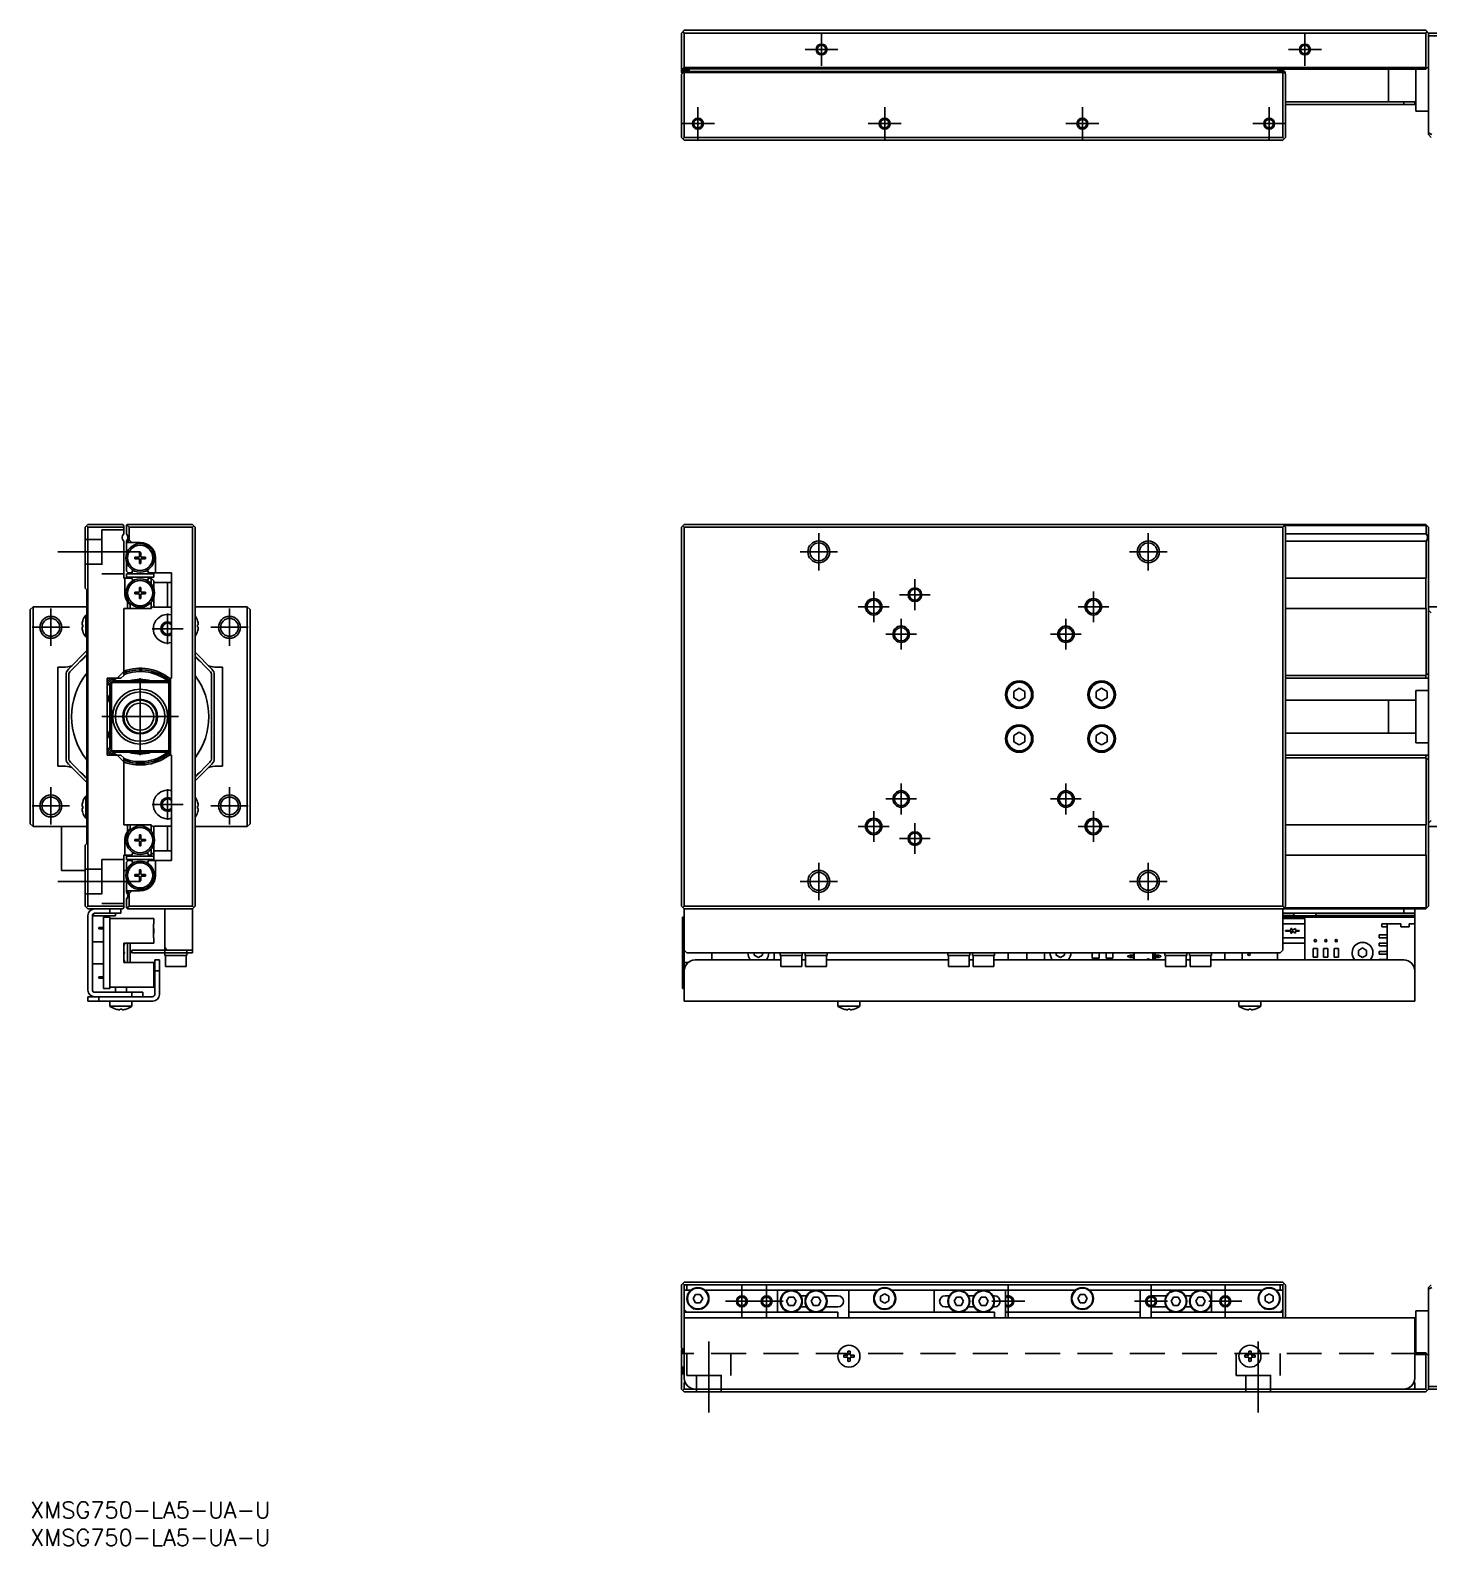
# Model space of a CAD drawing. Extents: x 0 to 794, y -8 to 278.
# Drawn here: x 0 to 254.6, y -8 to 267.9 of the extents above; entities that cross this region are included whole.
import ezdxf

# ---------------------------------------------------------------- set-up
doc = ezdxf.new("R2010")
doc.units = 0
doc.header["$LTSCALE"] = 0.5
doc.linetypes.add('CENTER', pattern=[50.8, 31.75, -6.35, 6.35, -6.35])
doc.linetypes.add('DASHED', pattern=[19.05, 12.7, -6.35])
for name, color, linetype in [('MSM_CENTER', 1, 'CENTER'), ('MSM_CONTINUOUS', 7, 'CONTINUOUS'), ('MSM_DASHED', 4, 'DASHED'), ('MSM_NARROW', 5, 'CONTINUOUS'), ('MSM_PART_NUMBER', 7, 'CONTINUOUS')]:
    doc.layers.add(name, color=color, linetype=linetype)
doc.styles.get("Standard").update_dxf_attribs({"font": 'txt.shx', "height": 1, "bigfont": 'bigfont.shx'})

# ---------------------------------------------------------------- blocks, each defined once
blk = doc.blocks.new('*U2')
at = {"layer": 'MSM_PART_NUMBER'}
blk.add_text('XMSG750-LA5-UA-U', height=3, dxfattribs=at).set_placement((0, -3))
blk = doc.blocks.new('*U3')
at = {"layer": 'MSM_PART_NUMBER'}
blk.add_text('XMSG750-LA5-UA-U', height=3, dxfattribs=at).set_placement((0, -8))

msp = doc.modelspace()

# ---------------------------------------------------------------- linework, layer by layer
at = {"layer": 'MSM_CENTER'}
for p, q in [((144.05, 261.43), (144.05, 267.43)), ((232.05, 261.43), (232.05, 267.43)), ((141.05, 264.43), (147.05, 264.43)), ((229.05, 264.43), (235.05, 264.43)), ((121.55, 247.93), (121.55, 253.93)), ((155.55, 247.93), (155.55, 253.93)), ((191.55, 247.93), (191.55, 253.93)), ((225.55, 247.93), (225.55, 253.93)), ((118.55, 250.93), (124.55, 250.93)), ((152.55, 250.93), (158.55, 250.93)), ((188.55, 250.93), (194.55, 250.93)), ((222.55, 250.93), (228.55, 250.93)), ((143.55, 169.56), (143.55, 176.36)), ((203.55, 169.56), (203.55, 176.36)), ((5, 172.96), (20, 172.96)), ((140.15, 172.96), (146.95, 172.96)), ((200.15, 172.96), (206.95, 172.96)), ((153.55, 160.16), (153.55, 165.76)), ((161.05, 162.36), (161.05, 167.96)), ((193.55, 160.16), (193.55, 165.76)), ((150.75, 162.96), (156.35, 162.96)), ((158.25, 165.16), (163.85, 165.16)), ((190.75, 162.96), (196.35, 162.96)), ((3.74, 155.82), (3.74, 162.62)), ((25, 156.16), (25, 161.76)), ((36.26, 155.82), (36.26, 162.62)), ((158.55, 155.16), (158.55, 160.76)), ((188.55, 155.16), (188.55, 160.76)), ((0.34, 159.22), (7.14, 159.22)), ((22.2, 158.96), (27.8, 158.96)), ((32.86, 159.22), (39.66, 159.22)), ((155.75, 157.96), (161.35, 157.96)), ((185.75, 157.96), (191.35, 157.96)), ((20, 135.96), (20, 149.96)), ((13, 142.96), (27, 142.96)), ((3.74, 123.3), (3.74, 130.1)), ((25, 124.16), (25, 129.76)), ((36.26, 123.3), (36.26, 130.1)), ((158.55, 125.16), (158.55, 130.76)), ((188.55, 125.16), (188.55, 130.76)), ((22.2, 126.96), (27.8, 126.96)), ((155.75, 127.96), (161.35, 127.96)), ((185.75, 127.96), (191.35, 127.96)), ((0.34, 126.7), (7.14, 126.7)), ((32.86, 126.7), (39.66, 126.7)), ((153.55, 120.16), (153.55, 125.76)), ((193.55, 120.16), (193.55, 125.76)), ((150.75, 122.96), (156.35, 122.96)), ((161.05, 117.96), (161.05, 123.56)), ((190.75, 122.96), (196.35, 122.96)), ((158.25, 120.76), (163.85, 120.76)), ((143.55, 109.56), (143.55, 116.36)), ((203.55, 109.56), (203.55, 116.36)), ((5, 112.96), (20, 112.96)), ((140.15, 112.96), (146.95, 112.96)), ((200.15, 112.96), (206.95, 112.96)), ((129.55, 33.5), (129.55, 39.5)), ((134.05, 33.5), (134.05, 39.5)), ((178.05, 33.5), (178.05, 39.5)), ((204.05, 33.5), (204.05, 39.5)), ((217.55, 33.5), (217.55, 39.5)), ((126.55, 36.5), (137.05, 36.5)), ((175.05, 36.5), (181.05, 36.5)), ((201.05, 36.5), (207.05, 36.5)), ((214.55, 36.5), (220.55, 36.5)), ((123.55, 29.19), (123.55, 16.23)), ((223.55, 29.19), (223.55, 16.23))]:
    msp.add_line(p, q, dxfattribs=at)
at = {"layer": 'MSM_CONTINUOUS'}
for p, q in [((118.55, 267.43), (119.05, 267.93)), ((118.8, 267.68), (119.05, 267.43)), ((119.05, 267.93), (254.05, 267.93)), ((254.55, 267.43), (254.05, 267.93)), ((254.05, 267.43), (254.3, 267.68)), ((118.55, 267.43), (118.55, 260.23)), ((254.05, 267.43), (119.05, 267.43)), ((119.05, 267.43), (119.05, 261.13)), ((254.05, 261.13), (254.05, 267.43)), ((254.55, 267.43), (268.05, 267.43)), ((254.55, 248.93), (254.55, 267.43)), ((268.05, 266.93), (254.55, 266.93)), ((254.15, 260.93), (118.55, 260.93)), ((119.95, 260.73), (118.55, 260.73)), ((118.95, 260.33), (118.55, 259.93)), ((118.65, 260.13), (118.55, 260.23)), ((118.55, 248.43), (118.55, 259.93)), ((118.65, 260.03), (118.65, 260.23)), ((119.05, 261.13), (118.85, 260.93)), ((119.65, 260.53), (118.95, 260.53)), ((118.95, 260.53), (118.95, 260.33)), ((119.05, 260.43), (118.95, 260.33)), ((119.05, 260.23), (118.95, 260.33)), ((119.05, 261.13), (254.05, 261.13)), ((119.05, 260.43), (228.05, 260.43)), ((119.05, 260.23), (119.05, 248.43)), ((228.05, 260.23), (119.05, 260.23)), ((119.65, 260.43), (119.65, 260.53)), ((119.95, 260.43), (119.95, 260.73)), ((254.05, 260.83), (227.15, 260.83)), ((227.15, 260.43), (227.15, 260.83)), ((228.15, 260.53), (227.45, 260.53)), ((227.45, 260.53), (227.45, 260.43)), ((228.15, 260.33), (228.05, 260.43)), ((228.15, 260.33), (228.05, 260.23)), ((228.05, 248.43), (228.05, 260.23)), ((228.15, 260.33), (228.15, 260.53)), ((228.55, 259.93), (228.15, 260.33)), ((228.45, 260.23), (228.45, 260.03)), ((228.55, 259.93), (228.55, 248.43)), ((247.25, 254.93), (247.25, 260.83)), ((252.25, 253.18), (252.25, 260.83)), ((254.2, 260.98), (254.05, 261.13)), ((254.05, 260.83), (254.2, 260.98)), ((254.2, 260.98), (254.55, 261.33)), ((228.55, 254.93), (252.25, 254.93)), ((252.05, 254.43), (228.55, 254.43)), ((250.05, 254.43), (250.05, 254.93)), ((252.05, 254.93), (252.05, 254.43)), ((252.25, 253.18), (254.55, 253.18)), ((118.55, 248.43), (119.05, 247.93)), ((118.8, 248.18), (119.05, 248.43)), ((119.05, 248.43), (228.05, 248.43)), ((228.05, 248.43), (228.3, 248.18)), ((228.05, 247.93), (228.55, 248.43)), ((254.55, 249.23), (255.16, 248.93)), ((255.05, 248.43), (254.55, 248.93)), ((228.05, 247.93), (119.05, 247.93)), ((10, 177.46), (10.5, 177.96)), ((10, 166.36), (10, 177.46)), ((10.5, 177.46), (10.25, 177.71)), ((10.5, 177.96), (16.8, 177.96)), ((10.5, 177.46), (10.5, 108.46)), ((17, 177.46), (10.5, 177.46)), ((16.8, 177.96), (17, 177.76)), ((17, 177.76), (17, 176.22)), ((17.5, 177.76), (17.6, 177.86)), ((17.5, 176.22), (17.5, 177.76)), ((17.7, 177.96), (17.6, 177.86)), ((17.6, 177.86), (18, 177.46)), ((17.7, 177.96), (29.5, 177.96)), ((18, 177.46), (18, 175.16)), ((29.5, 177.46), (18, 177.46)), ((30, 177.46), (29.5, 177.96)), ((29.5, 177.46), (29.75, 177.71)), ((29.5, 108.46), (29.5, 177.46)), ((30, 177.46), (30, 108.46)), ((118.55, 177.46), (119.05, 177.96)), ((118.55, 108.46), (118.55, 177.46)), ((118.8, 177.71), (119.05, 177.46)), ((119.05, 177.96), (254.05, 177.96)), ((228.05, 177.46), (119.05, 177.46)), ((119.05, 177.46), (119.05, 108.46)), ((228.05, 177.96), (228.55, 177.46)), ((228.05, 177.46), (228.3, 177.71)), ((228.05, 108.46), (228.05, 177.46)), ((254.15, 177.76), (228.25, 177.76)), ((228.55, 177.46), (228.55, 108.46)), ((254.2, 177.81), (254.05, 177.96)), ((254.15, 177.76), (254.2, 177.81)), ((254.15, 176.22), (254.15, 177.76)), ((254.2, 177.81), (254.55, 177.46)), ((254.55, 177.46), (254.55, 108.46)), ((17, 174.9), (17, 168.16)), ((17.5, 172.58), (17.5, 174.9)), ((20, 174.66), (17.5, 174.66)), ((18, 175.16), (17.65, 174.66)), ((18.5, 174.66), (18, 175.16)), ((228.55, 176.22), (254.15, 176.22)), ((254.15, 174.9), (228.55, 174.9)), ((254.15, 168.16), (254.15, 174.9)), ((17.5, 169.46), (17.5, 171.15)), ((19, 172.01), (19.8, 172.01)), ((19, 172.01), (19, 171.72)), ((19, 171.72), (19.8, 171.72)), ((19.53, 171.72), (19.53, 172.01)), ((19.86, 172.86), (20.14, 172.86)), ((19.86, 172.07), (19.86, 172.86)), ((20.14, 172.33), (19.86, 172.33)), ((19.86, 170.86), (19.86, 171.66)), ((19.86, 171.39), (20.14, 171.39)), ((20.14, 172.07), (20.14, 172.86)), ((20.14, 170.86), (20.14, 171.66)), ((20.2, 172.01), (21, 172.01)), ((20.2, 171.72), (21, 171.72)), ((20.47, 171.72), (20.47, 172.01)), ((21, 172.01), (21, 171.72)), ((22.8, 169.16), (22.8, 171.86)), ((17.5, 169.46), (17.8, 169.16)), ((17.5, 168.96), (17.5, 168.36)), ((17.5, 168.96), (22.5, 168.96)), ((17.5, 168.36), (22.5, 168.36)), ((18.45, 169.16), (17.8, 169.16)), ((18.6, 169.42), (18.45, 169.16)), ((19.86, 170.86), (20.14, 170.86)), ((21.55, 169.16), (21.4, 169.42)), ((25.7, 169.16), (21.55, 169.16)), ((22.5, 168.96), (22.5, 168.36)), ((25.7, 169.16), (25.7, 149.96)), ((10, 166.36), (10.3, 166.06)), ((10.3, 119.86), (10.3, 166.06)), ((17, 168.16), (18.46, 168.16)), ((17.2, 165.46), (17.2, 168.16)), ((18.46, 168.16), (18.67, 167.78)), ((19, 165.61), (19.8, 165.61)), ((19, 165.61), (19, 165.32)), ((19.53, 165.32), (19.53, 165.61)), ((19.86, 166.46), (20.14, 166.46)), ((19.86, 165.67), (19.86, 166.46)), ((20.14, 165.93), (19.86, 165.93)), ((20.14, 165.67), (20.14, 166.46)), ((20.2, 165.61), (21, 165.61)), ((20.47, 165.32), (20.47, 165.61)), ((21, 165.61), (21, 165.32)), ((21.46, 168.02), (21.54, 168.16)), ((22, 168.16), (21.54, 168.16)), ((22, 167.12), (22, 168.16)), ((22.5, 167.66), (22, 168.16)), ((22.5, 167.66), (22.5, 166.18)), ((25.7, 167.41), (22.5, 167.41)), ((25, 162.91), (25, 167.41)), ((254.15, 168.16), (228.55, 168.16)), ((254.05, 162.66), (254.05, 168.16)), ((0, 162.46), (0.5, 162.96)), ((0.5, 162.96), (0.5, 122.96)), ((10.3, 162.96), (0.5, 162.96)), ((17.7, 162.66), (17.7, 163.86)), ((18.2, 163.32), (18.2, 162.66)), ((19, 165.32), (19.8, 165.32)), ((19.86, 164.46), (19.86, 165.26)), ((19.86, 164.99), (20.14, 164.99)), ((19.86, 164.46), (20.14, 164.46)), ((20.14, 164.46), (20.14, 165.26)), ((20.2, 165.32), (21, 165.32)), ((22, 162.66), (22, 163.8)), ((22, 162.66), (22.5, 163.16)), ((22.5, 162.96), (22.3, 162.96)), ((22.5, 164.75), (22.5, 162.91)), ((22.5, 162.91), (25.7, 162.91)), ((30, 162.96), (39.5, 162.96)), ((39.5, 122.96), (39.5, 162.96)), ((39.5, 162.96), (40, 162.46)), ((254.55, 162.96), (315.05, 162.96)), ((0, 123.46), (0, 162.46)), ((9.54, 160.41), (9.54, 160.39)), ((10.1, 161.46), (10.1, 157.46)), ((10.3, 161.46), (10.1, 161.46)), ((22, 162.66), (17, 162.66)), ((17, 162.66), (17, 150.46)), ((30.46, 160.39), (30.46, 160.41)), ((40, 162.46), (40, 123.46)), ((254.15, 162.66), (228.55, 162.66)), ((254.15, 150.6), (254.15, 162.66)), ((255.05, 161.85), (254.55, 162.35)), ((9.41, 159.66), (9.54, 159.66)), ((9.54, 159.26), (9.41, 159.26)), ((9.54, 159.66), (9.54, 159.26)), ((9.54, 158.53), (9.54, 158.51)), ((10.1, 157.46), (10.3, 157.46)), ((30.46, 159.66), (30.59, 159.66)), ((30.46, 159.26), (30.46, 159.66)), ((30.59, 159.26), (30.46, 159.26)), ((30.46, 158.51), (30.46, 158.53)), ((6.94, 151.61), (10.3, 154.97)), ((30, 154.67), (33.06, 151.61)), ((5, 151.96), (5, 133.96)), ((5, 151.96), (6, 151.96)), ((10.3, 154.26), (7.29, 151.25)), ((32.71, 151.25), (30, 153.96)), ((35, 151.96), (34, 151.96)), ((35, 151.96), (35, 133.96)), ((6.5, 135.38), (6.5, 150.55)), ((7, 150.55), (7, 135.38)), ((16.5, 149.96), (14, 149.96)), ((14, 149.96), (14, 135.96)), ((15, 149.16), (14.8, 148.96)), ((15, 149.16), (15.3, 149.46)), ((25, 149.16), (15, 149.16)), ((15.3, 149.46), (24.7, 149.46)), ((15.79, 149.96), (17, 151.17)), ((17, 150.46), (16.5, 149.96)), ((24.7, 149.46), (25, 149.16)), ((25.2, 148.96), (25, 149.16)), ((25.5, 149.96), (25.5, 135.96)), ((25.7, 149.96), (25.5, 149.96)), ((33, 135.38), (33, 150.55)), ((33.5, 150.55), (33.5, 135.38)), ((228.55, 150.46), (254.05, 150.46)), ((254.55, 149.96), (228.55, 149.96)), ((254.05, 150.46), (254.15, 150.6)), ((254.05, 149.96), (254.05, 150.46)), ((254.55, 150.77), (254.15, 150.6)), ((14.5, 148.66), (14.8, 148.96)), ((14.5, 137.26), (14.5, 148.66)), ((14.8, 148.96), (14.8, 136.96)), ((25.2, 136.96), (25.2, 148.96)), ((25.2, 148.96), (25.5, 148.66)), ((179.05, 147.54), (180.05, 148.12)), ((179.05, 146.38), (179.05, 147.54)), ((180.05, 145.81), (179.05, 146.38)), ((180.05, 148.12), (181.05, 147.54)), ((181.05, 146.38), (180.05, 145.81)), ((181.05, 147.54), (181.05, 146.38)), ((194.05, 147.54), (195.05, 148.12)), ((194.05, 146.38), (194.05, 147.54)), ((195.05, 145.81), (194.05, 146.38)), ((195.05, 148.12), (196.05, 147.54)), ((196.05, 146.38), (195.05, 145.81)), ((196.05, 147.54), (196.05, 146.38)), ((252.25, 138.21), (252.25, 147.71)), ((254.55, 147.71), (252.25, 147.71)), ((23.2, 145.94), (23.2, 146.12)), ((23.2, 145.94), (23.43, 145.71)), ((23.43, 145.88), (23.43, 145.71)), ((23.43, 145.71), (23.56, 145.71)), ((23.56, 145.71), (23.56, 145.71)), ((252.25, 145.96), (228.55, 145.96)), ((247.25, 139.96), (247.25, 145.96)), ((23.43, 140.21), (23.2, 139.99)), ((23.2, 139.8), (23.2, 139.99)), ((23.43, 140.21), (23.43, 140.04)), ((23.56, 140.21), (23.43, 140.21)), ((179.05, 139.54), (180.05, 140.12)), ((179.05, 138.38), (179.05, 139.54)), ((180.05, 137.81), (179.05, 138.38)), ((180.05, 140.12), (181.05, 139.54)), ((181.05, 138.38), (180.05, 137.81)), ((181.05, 139.54), (181.05, 138.38)), ((194.05, 139.54), (195.05, 140.12)), ((194.05, 138.38), (194.05, 139.54)), ((195.05, 137.81), (194.05, 138.38)), ((195.05, 140.12), (196.05, 139.54)), ((196.05, 138.38), (195.05, 137.81)), ((196.05, 139.54), (196.05, 138.38)), ((228.55, 139.96), (252.25, 139.96)), ((252.25, 138.21), (254.55, 138.21)), ((14, 135.96), (16.5, 135.96)), ((14.8, 136.96), (14.5, 137.26)), ((14.8, 136.96), (15, 136.76)), ((15, 136.76), (25, 136.76)), ((15.3, 136.46), (15, 136.76)), ((24.7, 136.46), (15.3, 136.46)), ((17, 134.75), (15.79, 135.96)), ((16.5, 135.96), (17, 135.46)), ((17, 135.46), (17, 123.26)), ((25, 136.76), (24.7, 136.46)), ((25, 136.76), (25.2, 136.96)), ((25.5, 137.26), (25.2, 136.96)), ((25.7, 135.96), (25.5, 135.96)), ((25.7, 135.96), (25.7, 116.76)), ((228.55, 135.96), (254.55, 135.96)), ((254.05, 135.46), (228.55, 135.46)), ((254.05, 135.46), (254.05, 135.96)), ((254.15, 135.32), (254.05, 135.46)), ((254.15, 123.26), (254.15, 135.32)), ((254.15, 135.32), (254.55, 135.15)), ((5, 133.96), (6, 133.96)), ((10.3, 130.95), (6.94, 134.31)), ((7.29, 134.67), (10.3, 131.66)), ((30, 131.96), (32.71, 134.67)), ((33.06, 134.31), (30, 131.25)), ((35, 133.96), (34, 133.96)), ((9.54, 127.41), (9.54, 127.39)), ((10.1, 128.46), (10.1, 124.46)), ((10.3, 128.46), (10.1, 128.46)), ((30.46, 127.39), (30.46, 127.41)), ((9.41, 126.66), (9.54, 126.66)), ((9.54, 126.26), (9.41, 126.26)), ((9.54, 126.66), (9.54, 126.26)), ((9.54, 125.53), (9.54, 125.51)), ((10.1, 124.46), (10.3, 124.46)), ((30.46, 126.66), (30.59, 126.66)), ((30.46, 126.26), (30.46, 126.66)), ((30.59, 126.26), (30.46, 126.26)), ((30.46, 125.51), (30.46, 125.53)), ((0.5, 122.96), (0, 123.46)), ((10.3, 122.96), (0.5, 122.96)), ((5.7, 114.96), (5.7, 122.96)), ((17, 123.26), (22, 123.26)), ((17.7, 122.06), (17.7, 123.26)), ((18.2, 123.26), (18.2, 122.61)), ((19.86, 121.46), (20.14, 121.46)), ((19.86, 120.67), (19.86, 121.46)), ((20.14, 120.67), (20.14, 121.46)), ((22, 122.12), (22, 123.26)), ((22.5, 122.76), (22, 123.26)), ((22.5, 122.96), (22.3, 122.96)), ((22.5, 123.01), (22.5, 121.18)), ((25.7, 123.01), (22.5, 123.01)), ((25, 118.51), (25, 123.01)), ((30, 122.96), (39.5, 122.96)), ((40, 123.46), (39.5, 122.96)), ((254.15, 123.26), (228.55, 123.26)), ((254.05, 117.76), (254.05, 123.26)), ((254.55, 123.57), (255.05, 124.07)), ((315.05, 122.96), (254.55, 122.96)), ((10.3, 119.86), (10, 119.56)), ((10, 108.46), (10, 119.56)), ((17.2, 120.46), (17.2, 117.76)), ((19, 120.61), (19.8, 120.61)), ((19, 120.61), (19, 120.32)), ((19, 120.32), (19.8, 120.32)), ((19.53, 120.32), (19.53, 120.61)), ((20.14, 120.93), (19.86, 120.93)), ((19.86, 119.46), (19.86, 120.26)), ((19.86, 119.99), (20.14, 119.99)), ((19.86, 119.46), (20.14, 119.46)), ((20.14, 119.46), (20.14, 120.26)), ((20.2, 120.61), (21, 120.61)), ((20.2, 120.32), (21, 120.32)), ((20.47, 120.32), (20.47, 120.61)), ((21, 120.61), (21, 120.32)), ((22, 117.76), (22, 118.8)), ((22.5, 116.76), (22.5, 119.75)), ((18.46, 117.76), (17, 117.76)), ((17, 117.76), (17, 108.16)), ((17.5, 117.56), (17.5, 116.96)), ((17.5, 117.56), (22.5, 117.56)), ((17.5, 116.96), (22.5, 116.96)), ((17.8, 116.76), (17.5, 116.46)), ((17.5, 114.78), (17.5, 116.46)), ((17.7, 117.56), (17.7, 117.76)), ((17.7, 116.66), (17.7, 116.96)), ((17.8, 116.76), (18.45, 116.76)), ((18.6, 116.5), (18.45, 116.76)), ((18.46, 117.76), (18.67, 118.14)), ((21.55, 116.76), (21.4, 116.5)), ((21.46, 117.9), (21.54, 117.76)), ((22, 117.76), (21.54, 117.76)), ((21.55, 116.76), (25.7, 116.76)), ((22, 117.76), (22.5, 118.26)), ((22.5, 118.51), (25.7, 118.51)), ((22.8, 114.06), (22.8, 116.76)), ((254.15, 117.76), (228.55, 117.76)), ((254.15, 108.16), (254.15, 117.76)), ((10, 114.96), (5.7, 114.96)), ((17.5, 114.96), (17, 114.96)), ((17.5, 111.02), (17.5, 113.35)), ((19, 114.21), (19.8, 114.21)), ((19, 114.21), (19, 113.92)), ((19, 113.92), (19.8, 113.92)), ((19.53, 113.92), (19.53, 114.21)), ((19.86, 115.06), (20.14, 115.06)), ((19.86, 114.27), (19.86, 115.06)), ((20.14, 114.53), (19.86, 114.53)), ((19.86, 113.06), (19.86, 113.86)), ((19.86, 113.59), (20.14, 113.59)), ((20.14, 114.27), (20.14, 115.06)), ((20.14, 113.06), (20.14, 113.86)), ((20.2, 114.21), (21, 114.21)), ((20.2, 113.92), (21, 113.92)), ((20.47, 113.92), (20.47, 114.21)), ((21, 114.21), (21, 113.92)), ((17.5, 111.26), (20, 111.26)), ((17.65, 111.26), (18, 110.76)), ((18, 110.76), (18.5, 111.26)), ((18, 110.76), (18, 108.46)), ((19.86, 113.06), (20.14, 113.06)), ((10.5, 107.96), (10, 108.46)), ((10.25, 108.21), (10.5, 108.46)), ((10.5, 108.46), (17, 108.46)), ((16.8, 107.96), (10.5, 107.96)), ((14.5, 107.16), (14.5, 107.96)), ((16.5, 107.96), (16.5, 107.16)), ((17, 108.16), (16.8, 107.96)), ((17.5, 108.16), (17.5, 109.7)), ((17.7, 107.96), (17.5, 108.16)), ((18, 108.46), (17.6, 108.06)), ((29.5, 107.96), (17.7, 107.96)), ((18, 108.46), (29.5, 108.46)), ((24.5, 107.96), (24.5, 99.46)), ((29.75, 108.21), (29.5, 108.46)), ((29.5, 107.96), (30, 108.46)), ((29.5, 107.96), (29.5, 99.96)), ((119.05, 107.96), (118.55, 108.46)), ((119.05, 108.46), (118.8, 108.21)), ((119.05, 108.46), (228.05, 108.46)), ((119.05, 91.16), (119.05, 107.96)), ((254.05, 107.96), (119.05, 107.96)), ((228.3, 108.21), (228.05, 108.46)), ((228.55, 108.46), (228.05, 107.96)), ((228.05, 100.46), (228.05, 107.96)), ((228.25, 108.16), (254.15, 108.16)), ((250.05, 107.16), (250.05, 107.96)), ((252.05, 107.96), (252.05, 91.16)), ((254.05, 107.96), (254.2, 108.11)), ((254.2, 108.11), (254.15, 108.16)), ((254.55, 108.46), (254.2, 108.11)), ((10.5, 106.76), (10.5, 93.16)), ((11.3, 106.76), (11.3, 93.16)), ((11.5, 107.11), (11.5, 106.66)), ((15.5, 106.66), (11.5, 106.66)), ((11.7, 107.16), (16.5, 107.16)), ((13.3, 93.46), (13.3, 106.46)), ((13.3, 106.46), (14.5, 106.46)), ((14.5, 93.46), (14.5, 106.46)), ((22.5, 106.21), (14.5, 106.21)), ((15.5, 106.66), (15.5, 107.16)), ((22.5, 105.21), (22.4, 105.21)), ((22.4, 102.71), (22.4, 105.21)), ((22.5, 105.21), (22.5, 106.21)), ((118.75, 93.46), (118.75, 106.46)), ((118.75, 106.46), (119.05, 106.46)), ((228.05, 107.16), (252.05, 107.16)), ((230.05, 106.76), (228.05, 106.76)), ((228.05, 106.46), (252.05, 106.46)), ((232.05, 106.21), (228.05, 106.21)), ((228.05, 105.21), (232.05, 105.21)), ((230.05, 106.46), (230.05, 107.16)), ((234.05, 106.66), (230.05, 106.66)), ((232.05, 98.66), (232.05, 106.21)), ((234.05, 107.16), (234.05, 106.46)), ((252.05, 106.76), (234.05, 106.76)), ((246.05, 104.71), (246.05, 105.21)), ((246.05, 105.21), (249.55, 105.21)), ((247.05, 105.21), (247.05, 98.66)), ((249.55, 105.21), (249.55, 104.71)), ((251.05, 105.21), (251.05, 104.71)), ((251.05, 105.21), (252.05, 105.21)), ((12.5, 104.59), (12.5, 104.34)), ((13.3, 104.59), (12.5, 104.59)), ((13.3, 104.34), (12.5, 104.34)), ((22.4, 104.41), (22.5, 104.41)), ((22.4, 104.04), (22.5, 104.04)), ((22.4, 103.89), (22.5, 103.89)), ((22.4, 103.51), (22.5, 103.51)), ((22.5, 102.71), (22.4, 102.71)), ((22.5, 103.51), (22.5, 104.41)), ((22.5, 101.71), (22.5, 102.71)), ((232.05, 102.71), (228.05, 102.71)), ((228.55, 103.89), (228.55, 104.04)), ((228.55, 104.04), (229.5, 104.04)), ((229.5, 103.89), (228.55, 103.89)), ((229.5, 104.04), (229.5, 104.41)), ((229.5, 104.41), (229.65, 104.41)), ((229.5, 103.51), (229.5, 103.89)), ((229.65, 103.51), (229.5, 103.51)), ((229.65, 104.41), (229.65, 104.02)), ((229.65, 104.02), (230.33, 104.41)), ((229.65, 103.9), (229.65, 103.51)), ((230.33, 103.51), (229.65, 103.9)), ((230.33, 104.41), (230.33, 104.04)), ((230.33, 104.04), (231.03, 104.04)), ((230.33, 103.89), (230.33, 103.51)), ((231.03, 103.89), (230.33, 103.89)), ((231.03, 104.04), (231.03, 103.89)), ((245.55, 102.71), (245.55, 103.21)), ((247.05, 103.21), (245.55, 103.21)), ((245.55, 102.71), (247.05, 102.71)), ((246.05, 104.71), (247.05, 104.71)), ((251.05, 104.71), (249.55, 104.71)), ((13.3, 101.96), (11.3, 101.96)), ((17, 98.21), (17, 101.71)), ((17, 101.71), (22.5, 101.71)), ((17.7, 101.71), (17.7, 98.21)), ((18.2, 101.71), (18.2, 98.21)), ((18.5, 99.96), (18.5, 100.46)), ((29.5, 100.46), (18.5, 100.46)), ((18.5, 99.96), (24.5, 99.96)), ((25, 100.46), (24.5, 100.96)), ((28.5, 99.96), (24.5, 99.96)), ((28.5, 99.46), (24.5, 99.46)), ((24.6, 99.46), (24.6, 97.46)), ((28.4, 97.46), (28.4, 99.46)), ((28.5, 99.46), (28.5, 100.46)), ((29.5, 99.96), (28.5, 99.96)), ((119.05, 100.46), (119.55, 99.96)), ((227.55, 99.96), (119.55, 99.96)), ((124.05, 98.66), (124.05, 99.96)), ((131.8, 99.53), (131.8, 99.96)), ((132.55, 99.1), (131.8, 99.53)), ((133.3, 99.53), (132.55, 99.1)), ((133.3, 99.96), (133.3, 99.53)), ((135.45, 99.96), (135.45, 98.66)), ((136.55, 99.96), (136.55, 99.46)), ((140.55, 99.46), (136.55, 99.46)), ((136.65, 99.46), (136.65, 97.46)), ((140.45, 97.46), (140.45, 99.46)), ((140.55, 99.46), (140.55, 99.96)), ((141.05, 99.96), (141.05, 99.46)), ((145.05, 99.46), (141.05, 99.46)), ((141.15, 99.46), (141.15, 97.46)), ((144.95, 97.46), (144.95, 99.46)), ((145.05, 99.46), (145.05, 99.96)), ((167.05, 99.96), (167.05, 99.46)), ((171.05, 99.46), (167.05, 99.46)), ((167.15, 99.46), (167.15, 97.46)), ((170.95, 97.46), (170.95, 99.46)), ((171.05, 99.46), (171.05, 99.96)), ((171.55, 99.96), (171.55, 99.46)), ((175.55, 99.46), (171.55, 99.46)), ((171.65, 99.46), (171.65, 97.46)), ((175.45, 97.46), (175.45, 99.46)), ((175.55, 99.46), (175.55, 99.96)), ((178.05, 98.66), (178.05, 99.96)), ((181.45, 99.96), (181.45, 98.66)), ((184.65, 98.66), (184.65, 99.96)), ((186.8, 99.53), (186.8, 99.96)), ((187.55, 99.1), (186.8, 99.53)), ((188.3, 99.53), (187.55, 99.1)), ((188.3, 99.96), (188.3, 99.53)), ((193.32, 99.96), (193.32, 98.96)), ((194.57, 98.96), (194.57, 99.96)), ((195.86, 99.96), (195.86, 98.96)), ((197.11, 98.96), (197.11, 99.96)), ((199.84, 99.43), (199.84, 99.23)), ((199.84, 99.43), (200.09, 99.43)), ((200.09, 99.43), (200.16, 99.54)), ((200.89, 99.54), (200.16, 99.54)), ((200.35, 99.11), (200.35, 99.54)), ((200.45, 99.11), (200.45, 99.54)), ((200.78, 99.54), (200.78, 99.11)), ((200.89, 98.66), (200.89, 99.96)), ((200.99, 99.96), (200.99, 98.66)), ((204.37, 98.66), (204.37, 99.96)), ((204.44, 99.96), (204.44, 98.66)), ((204.76, 98.66), (204.76, 99.96)), ((204.79, 99.96), (204.79, 98.66)), ((204.79, 99.54), (205.52, 99.54)), ((204.9, 99.11), (204.9, 99.54)), ((205.23, 99.54), (205.23, 99.11)), ((205.33, 99.54), (205.33, 99.11)), ((205.52, 99.54), (205.59, 99.43)), ((205.59, 99.43), (205.84, 99.43)), ((205.84, 99.23), (205.84, 99.43)), ((206.55, 99.96), (206.55, 99.46)), ((210.55, 99.46), (206.55, 99.46)), ((206.65, 99.46), (206.65, 97.46)), ((210.45, 97.46), (210.45, 99.46)), ((210.55, 99.46), (210.55, 99.96)), ((211.05, 99.96), (211.05, 99.46)), ((215.05, 99.46), (211.05, 99.46)), ((211.15, 99.46), (211.15, 97.46)), ((214.95, 97.46), (214.95, 99.46)), ((215.05, 99.46), (215.05, 99.96)), ((217.45, 99.96), (217.45, 98.66)), ((220.65, 98.66), (220.65, 99.96)), ((227.05, 98.66), (227.05, 99.96)), ((227.55, 99.96), (228.05, 100.46)), ((228.05, 101.71), (232.05, 101.71)), ((233.55, 100.76), (233.55, 99.16)), ((234.35, 100.76), (233.55, 100.76)), ((234.35, 99.16), (234.35, 100.76)), ((235.46, 100.76), (235.46, 99.16)), ((236.26, 100.76), (235.46, 100.76)), ((236.26, 99.16), (236.26, 100.76)), ((237.36, 100.76), (237.36, 99.16)), ((238.16, 100.76), (237.36, 100.76)), ((238.16, 99.16), (238.16, 100.76)), ((241.8, 100.39), (242.55, 100.83)), ((241.8, 99.53), (241.8, 100.39)), ((242.55, 99.1), (241.8, 99.53)), ((242.55, 100.83), (243.3, 100.39)), ((243.3, 99.53), (242.55, 99.1)), ((243.3, 100.39), (243.3, 99.53)), ((245.55, 101.21), (245.55, 101.71)), ((247.05, 101.71), (245.55, 101.71)), ((245.55, 101.21), (247.05, 101.21)), ((245.55, 99.71), (245.55, 100.21)), ((247.05, 100.21), (245.55, 100.21)), ((245.55, 99.71), (247.05, 99.71)), ((11.3, 97.96), (13.3, 97.96)), ((22.5, 98.21), (17, 98.21)), ((22.5, 93.71), (22.5, 98.21)), ((22.7, 92.46), (22.7, 98.66)), ((22.7, 98.66), (23.5, 98.66)), ((23.5, 96.66), (22.7, 96.66)), ((23.5, 98.66), (23.5, 92.36)), ((24.6, 97.46), (28.4, 97.46)), ((119.79, 98.21), (119.05, 98.21)), ((136.65, 98.66), (121.05, 98.66)), ((136.65, 97.46), (140.45, 97.46)), ((141.15, 98.66), (140.45, 98.66)), ((141.15, 97.46), (144.95, 97.46)), ((167.15, 98.66), (144.95, 98.66)), ((167.15, 97.46), (170.95, 97.46)), ((171.65, 98.66), (170.95, 98.66)), ((171.65, 97.46), (175.45, 97.46)), ((206.65, 98.66), (175.45, 98.66)), ((193.32, 98.96), (194.57, 98.96)), ((195.86, 98.96), (197.11, 98.96)), ((200.09, 99.23), (199.84, 99.23)), ((200.16, 99.11), (200.09, 99.23)), ((200.89, 99.11), (200.16, 99.11)), ((205.52, 99.11), (204.79, 99.11)), ((205.59, 99.23), (205.52, 99.11)), ((205.84, 99.23), (205.59, 99.23)), ((206.65, 97.46), (210.45, 97.46)), ((211.15, 98.66), (210.45, 98.66)), ((211.15, 97.46), (214.95, 97.46)), ((250.05, 98.66), (214.95, 98.66)), ((233.55, 99.16), (234.35, 99.16)), ((235.46, 99.16), (236.26, 99.16)), ((237.36, 99.16), (238.16, 99.16)), ((245.55, 98.66), (245.55, 98.71)), ((247.05, 98.71), (245.55, 98.71)), ((12.5, 95.59), (12.5, 95.34)), ((13.3, 95.59), (12.5, 95.59)), ((13.3, 95.34), (12.5, 95.34)), ((10.5, 91.16), (10.5, 91.96)), ((10.5, 91.96), (22.2, 91.96)), ((22.3, 91.16), (10.5, 91.16)), ((11.7, 92.76), (20.5, 92.76)), ((12.5, 91.96), (12.5, 91.16)), ((13.3, 93.46), (14.5, 93.46)), ((14.5, 93.71), (22.5, 93.71)), ((14.5, 91.16), (14.5, 90.26)), ((15.5, 93.71), (15.5, 92.76)), ((17.5, 92.76), (17.5, 93.71)), ((18.5, 91.96), (18.5, 92.76)), ((18.5, 90.26), (18.5, 91.16)), ((20.5, 92.76), (20.5, 91.96)), ((119.05, 93.46), (118.75, 93.46)), ((252.05, 91.16), (119.05, 91.16)), ((147.05, 91.16), (147.05, 90.26)), ((151.05, 90.26), (151.05, 91.16)), ((220.05, 91.16), (220.05, 90.26)), ((224.05, 90.26), (224.05, 91.16)), ((14.5, 90.26), (18.5, 90.26)), ((15.55, 89.71), (15.57, 89.71)), ((16.3, 89.71), (16.7, 89.71)), ((16.3, 89.57), (16.3, 89.71)), ((16.7, 89.71), (16.7, 89.57)), ((17.43, 89.71), (17.45, 89.71)), ((147.05, 90.26), (151.05, 90.26)), ((148.1, 89.71), (148.12, 89.71)), ((148.85, 89.71), (149.25, 89.71)), ((148.85, 89.57), (148.85, 89.71)), ((149.25, 89.71), (149.25, 89.57)), ((149.98, 89.71), (150, 89.71)), ((220.05, 90.26), (224.05, 90.26)), ((221.1, 89.71), (221.12, 89.71)), ((221.85, 89.71), (222.25, 89.71)), ((221.85, 89.57), (221.85, 89.71)), ((222.25, 89.71), (222.25, 89.57)), ((222.98, 89.71), (223, 89.71)), ((119.05, 40), (118.55, 39.5)), ((118.55, 28), (118.55, 39.5)), ((119.05, 39.5), (118.8, 39.75)), ((119.05, 40), (228.05, 40)), ((119.05, 39.5), (228.05, 39.5)), ((119.05, 39.5), (119.05, 22.5)), ((119.55, 39.5), (119.55, 38.5)), ((227.55, 38.5), (227.55, 39.5)), ((228.55, 39.5), (228.05, 40)), ((228.3, 39.75), (228.05, 39.5)), ((228.05, 33.5), (228.05, 39.5)), ((228.55, 39.5), (228.55, 33.5)), ((254.55, 39), (255.05, 39.5)), ((254.55, 39), (254.55, 20.5)), ((255.16, 39), (254.55, 38.69)), ((120.23, 38.5), (119.05, 38.5)), ((120.69, 37), (121.12, 37.75)), ((121.12, 36.25), (120.69, 37)), ((121.12, 37.75), (121.98, 37.75)), ((121.98, 36.25), (121.12, 36.25)), ((121.98, 37.75), (122.42, 37)), ((122.42, 37), (121.98, 36.25)), ((154.23, 38.5), (122.87, 38.5)), ((136.05, 38.5), (136.05, 34.5)), ((137.69, 36.5), (138.12, 37.25)), ((138.12, 35.75), (137.69, 36.5)), ((138.12, 37.25), (138.98, 37.25)), ((138.98, 37.25), (139.42, 36.5)), ((139.42, 36.5), (138.98, 35.75)), ((141.32, 37.5), (140.28, 37.5)), ((142.19, 36.5), (142.62, 37.25)), ((142.62, 35.75), (142.19, 36.5)), ((142.62, 37.25), (143.48, 37.25)), ((143.48, 37.25), (143.92, 36.5)), ((143.92, 36.5), (143.48, 35.75)), ((147.05, 37.5), (144.78, 37.5)), ((149.05, 33.5), (149.05, 38.5)), ((154.8, 37.43), (155.55, 37.87)), ((154.8, 36.57), (154.8, 37.43)), ((155.55, 36.13), (154.8, 36.57)), ((155.55, 37.87), (156.3, 37.43)), ((156.3, 36.57), (155.55, 36.13)), ((156.3, 37.43), (156.3, 36.57)), ((190.23, 38.5), (156.87, 38.5)), ((164.55, 38.5), (164.55, 34.5)), ((167.32, 37.5), (166.55, 37.5)), ((168.19, 36.5), (168.62, 37.25)), ((168.62, 35.75), (168.19, 36.5)), ((168.62, 37.25), (169.48, 37.25)), ((169.48, 37.25), (169.92, 36.5)), ((169.92, 36.5), (169.48, 35.75)), ((171.82, 37.5), (170.78, 37.5)), ((172.69, 36.5), (173.12, 37.25)), ((173.12, 35.75), (172.69, 36.5)), ((173.12, 37.25), (173.98, 37.25)), ((173.98, 37.25), (174.42, 36.5)), ((174.42, 36.5), (173.98, 35.75)), ((175.55, 37.5), (175.28, 37.5)), ((177.55, 33.5), (177.55, 38.5)), ((190.69, 37), (191.12, 37.75)), ((191.12, 36.25), (190.69, 37)), ((191.12, 37.75), (191.98, 37.75)), ((191.98, 36.25), (191.12, 36.25)), ((191.98, 37.75), (192.42, 37)), ((192.42, 37), (191.98, 36.25)), ((224.23, 38.5), (192.87, 38.5)), ((202.05, 33.5), (202.05, 38.5)), ((206.82, 37.5), (204.05, 37.5)), ((207.69, 36.5), (208.12, 37.25)), ((208.12, 35.75), (207.69, 36.5)), ((208.12, 37.25), (208.98, 37.25)), ((208.98, 37.25), (209.42, 36.5)), ((209.42, 36.5), (208.98, 35.75)), ((211.32, 37.5), (210.28, 37.5)), ((212.19, 36.5), (212.62, 37.25)), ((212.62, 35.75), (212.19, 36.5)), ((212.62, 37.25), (213.48, 37.25)), ((213.48, 37.25), (213.92, 36.5)), ((213.92, 36.5), (213.48, 35.75)), ((215.05, 38.5), (215.05, 34.5)), ((224.8, 37.43), (225.55, 37.87)), ((224.8, 36.57), (224.8, 37.43)), ((225.55, 36.13), (224.8, 36.57)), ((225.55, 37.87), (226.3, 37.43)), ((226.3, 36.57), (225.55, 36.13)), ((226.3, 37.43), (226.3, 36.57)), ((228.05, 38.5), (226.87, 38.5)), ((119.55, 34.5), (119.05, 35)), ((119.05, 34.5), (147.05, 34.5)), ((119.05, 33.5), (252.05, 33.5)), ((138.98, 35.75), (138.12, 35.75)), ((140.28, 35.5), (141.32, 35.5)), ((143.48, 35.75), (142.62, 35.75)), ((144.78, 35.5), (147.05, 35.5)), ((147.05, 33.5), (147.05, 34.5)), ((149.05, 34.5), (175.55, 34.5)), ((166.55, 35.5), (167.32, 35.5)), ((169.48, 35.75), (168.62, 35.75)), ((170.78, 35.5), (171.82, 35.5)), ((173.98, 35.75), (173.12, 35.75)), ((175.28, 35.5), (175.55, 35.5)), ((175.55, 33.5), (175.55, 34.5)), ((177.55, 34.5), (202.05, 34.5)), ((204.05, 35.5), (206.82, 35.5)), ((228.05, 34.5), (204.05, 34.5)), ((204.05, 34.5), (204.05, 33.5)), ((208.98, 35.75), (208.12, 35.75)), ((210.28, 35.5), (211.32, 35.5)), ((213.48, 35.75), (212.62, 35.75)), ((228.05, 35), (227.55, 34.5)), ((252.05, 33.5), (252.05, 22.5)), ((252.25, 27.1), (252.25, 34.75)), ((254.55, 34.75), (252.25, 34.75)), ((252.25, 33), (252.05, 33)), ((118.55, 28), (118.95, 27.6)), ((118.55, 27.7), (118.65, 27.8)), ((118.55, 20.5), (118.55, 27.7)), ((118.65, 27.7), (118.65, 27.9)), ((118.95, 27.6), (119.05, 27.7)), ((118.95, 27.6), (119.05, 27.5)), ((118.95, 27.6), (118.95, 27.4)), ((119.05, 27.2), (118.55, 27.2)), ((118.55, 27), (119.05, 27)), ((118.85, 27), (119.05, 26.8)), ((118.95, 27.4), (119.05, 27.4)), ((148.12, 26.7), (148.85, 26.7)), ((148.85, 26.3), (148.12, 26.3)), ((148.85, 26.7), (148.85, 27.43)), ((148.85, 25.57), (148.85, 26.3)), ((149.25, 27.43), (149.25, 26.7)), ((149.25, 26.7), (149.98, 26.7)), ((149.98, 26.3), (149.25, 26.3)), ((149.25, 26.3), (149.25, 25.57)), ((221.12, 26.7), (221.85, 26.7)), ((221.85, 26.3), (221.12, 26.3)), ((221.85, 26.7), (221.85, 27.43)), ((221.85, 25.57), (221.85, 26.3)), ((222.25, 27.43), (222.25, 26.7)), ((222.25, 26.7), (222.98, 26.7)), ((222.25, 26.3), (222.25, 25.57)), ((222.98, 26.3), (222.25, 26.3)), ((254.05, 27.1), (252.05, 27.1)), ((254.05, 26.8), (252.05, 26.8)), ((254.2, 26.95), (254.05, 27.1)), ((254.05, 26.8), (254.2, 26.95)), ((254.05, 20.5), (254.05, 26.8)), ((254.55, 26.6), (254.2, 26.95)), ((118.75, 23.3), (118.75, 24.5)), ((119.05, 24.5), (118.75, 24.5)), ((119.05, 23.3), (118.75, 23.3)), ((119.05, 20), (118.55, 20.5)), ((119.05, 20.5), (118.8, 20.25)), ((119.05, 20.5), (119.05, 21.7)), ((119.05, 21.7), (119.22, 21.7)), ((254.05, 20.5), (119.05, 20.5)), ((254.05, 20), (119.05, 20)), ((251.88, 21.7), (252.05, 21.7)), ((252.05, 21.7), (252.05, 20.5)), ((254.3, 20.25), (254.05, 20.5)), ((254.05, 20), (254.55, 20.5)), ((254.55, 21), (268.05, 21)), ((268.05, 20.5), (254.55, 20.5))]:
    msp.add_line(p, q, dxfattribs=at)
for centre, radius in [((144.05, 264.43), 0.783), ((232.05, 264.43), 0.783), ((121.55, 250.93), 0.783), ((155.55, 250.93), 0.783), ((191.55, 250.93), 0.783), ((225.55, 250.93), 0.783), ((20, 171.86), 2.6), ((20, 171.86), 2.3), ((20, 165.46), 2.6), ((20, 165.46), 2.3), ((161.05, 165.16), 1.01), ((180.05, 146.96), 2.5), ((180.05, 146.96), 2.25), ((195.05, 146.96), 2.5), ((195.05, 146.96), 2.25), ((20, 142.96), 5), ((20, 142.96), 4.5), ((20, 142.96), 3.15), ((20, 142.96), 3), ((180.05, 138.96), 2.5), ((180.05, 138.96), 2.25), ((195.05, 138.96), 2.5), ((195.05, 138.96), 2.25), ((20, 120.46), 2.6), ((20, 120.46), 2.3), ((161.05, 120.76), 1.01), ((20, 114.06), 2.6), ((20, 114.06), 2.3), ((233.95, 102.18), 0.2), ((235.86, 102.18), 0.2), ((237.76, 102.18), 0.2), ((221.89, 99.64), 0.2), ((121.55, 37), 2), ((121.55, 37), 1.9), ((155.55, 37), 2), ((155.55, 37), 1.9), ((191.55, 37), 2), ((191.55, 37), 1.9), ((225.55, 37), 2), ((225.55, 37), 1.9), ((129.55, 36.5), 0.783), ((134.05, 36.5), 0.783), ((138.55, 36.5), 2), ((138.55, 36.5), 1.9), ((143.05, 36.5), 2), ((143.05, 36.5), 1.9), ((169.05, 36.5), 2), ((169.05, 36.5), 1.9), ((173.55, 36.5), 2), ((173.55, 36.5), 1.9), ((204.05, 36.5), 0.783), ((208.55, 36.5), 2), ((208.55, 36.5), 1.9), ((213.05, 36.5), 2), ((213.05, 36.5), 1.9), ((217.55, 36.5), 0.783), ((149.05, 26.5), 2), ((222.05, 26.5), 2)]:
    msp.add_circle(centre, radius, dxfattribs=at)
at = {"layer": 'MSM_CONTINUOUS', "extrusion": (0, 0, -1)}
for centre, radius in [((-143.55, 172.96), 1.62), ((-203.55, 172.96), 1.62), ((-153.55, 162.96), 1.23), ((-193.55, 162.96), 1.23), ((-3.74, 159.22), 1.62), ((-36.26, 159.22), 1.62), ((-158.55, 157.96), 1.23), ((-188.55, 157.96), 1.23), ((-3.74, 126.7), 1.62), ((-36.26, 126.7), 1.62), ((-158.55, 127.96), 1.23), ((-188.55, 127.96), 1.23), ((-153.55, 122.96), 1.23), ((-193.55, 122.96), 1.23), ((-143.55, 112.96), 1.62), ((-203.55, 112.96), 1.62)]:
    msp.add_circle(centre, radius, dxfattribs=at)
at = {"layer": 'MSM_CONTINUOUS'}
for centre, radius, start, end in [((118.95, 260.23), 0.3, 90, 180), ((119.65, 260.23), 0.3, 41.8103, 90), ((227.45, 260.23), 0.3, 90, 138.1897), ((228.15, 260.23), 0.3, 0, 90), ((17.75, 175.56), 1, 138.5904, 221.4096), ((16.75, 175.56), 1, 318.5904, 41.4096), ((20, 171.86), 2.8, 0, 90), ((253.4, 175.56), 1, 318.5904, 41.4096), ((19.8, 172.07), 0.06, 270, 0), ((19.8, 171.66), 0.06, 0, 90), ((20.2, 172.07), 0.06, 180, 270), ((20.2, 171.66), 0.06, 90, 180), ((20, 168.66), 1.59, 143.8028, 169.1069), ((20, 168.66), 1.59, 190.8931, 216.1972), ((20.12, 168.55), 1.75, 142.994, 150), ((20, 168.66), 1.59, 10.8931, 36.1972), ((19.89, 168.55), 1.75, 30, 37.006), ((20, 168.66), 1.59, 323.8028, 349.1069), ((20.12, 168.78), 1.75, 214.5052, 217.006), ((19.8, 165.67), 0.06, 270, 0), ((20.2, 165.67), 0.06, 180, 270), ((19.89, 168.78), 1.75, 322.994, 334.5052), ((20, 165.46), 2.8, 180, 229.9948), ((19.8, 165.26), 0.06, 0, 90), ((20.2, 165.26), 0.06, 90, 180), ((12.6, 159.46), 3.19, 163.0947, 176.4097), ((12.6, 159.46), 3.2, 141.3178, 162.73), ((25, 158.96), 2.6, 74.3815, 285.6185), ((27.4, 159.46), 3.2, 17.27, 35.6591), ((27.4, 159.46), 3.19, 3.5903, 16.9053), ((12.6, 159.46), 3.19, 183.5904, 196.9053), ((12.6, 159.46), 3.2, 197.27, 218.6822), ((25, 158.96), 1.01, 45.9346, 314.0654), ((27.4, 159.46), 3.2, 324.3409, 342.73), ((27.4, 159.46), 3.19, 343.0947, 356.4096), ((6, 156.96), 5, 270, 287.8669), ((6, 156.96), 5, 306.8699, 323.1301), ((20, 142.96), 8.8, 51.3178, 109.9323), ((34, 156.96), 5, 216.8699, 233.1301), ((34, 156.96), 5, 252.1331, 270), ((8, 150.55), 1.5, 135, 180), ((8, 150.55), 1, 135, 180), ((20, 142.96), 12.5, 140.8958, 219.1042), ((20, 142.96), 8.8, 127.3018, 132.9859), ((20, 142.96), 8.5, 124.5603, 134.9009), ((20, 142.96), 8.2, 121.3881, 137.0297), ((20, 142.96), 8.5, 49.6798, 110.6673), ((20, 142.96), 8.2, 47.8764, 111.4601), ((20, 142.96), 6.8, 72.9174, 107.0826), ((20, 142.96), 12.5, 323.1301, 36.8699), ((32, 150.55), 1, 0, 45), ((32, 150.55), 1.5, 0, 45), ((20, 142.96), 6.8, 143.9811, 151.9275), ((20, 142.96), 6.5, 147.7958, 157.3801), ((20, 142.96), 6.5, 202.6199, 212.2042), ((20, 142.96), 6.8, 208.0725, 216.0189), ((15.23, 138.19), 1.98, 111.588, 119.3033), ((15.23, 138.19), 1.9, 112.4977, 119.3427), ((15.23, 138.19), 1.67, 115.823, 119.2973), ((8, 135.38), 1.5, 180, 225), ((8, 135.38), 1, 180, 225), ((20, 142.96), 8.2, 222.9703, 238.6119), ((20, 142.96), 8.5, 225.0991, 235.4397), ((20, 142.96), 8.8, 227.0141, 232.6982), ((20, 142.96), 8.2, 248.5399, 312.1236), ((20, 142.96), 8.5, 249.3327, 310.3202), ((20, 142.96), 8.8, 250.0677, 308.6822), ((20, 142.96), 6.8, 252.9174, 287.0826), ((32, 135.38), 1, 315, 0), ((32, 135.38), 1.5, 315, 0), ((6, 128.96), 5, 72.1331, 90), ((6, 128.96), 5, 36.8699, 53.1301), ((34, 128.96), 5, 126.8699, 143.1301), ((34, 128.96), 5, 90, 107.8669), ((12.6, 126.46), 3.19, 163.0947, 176.4097), ((12.6, 126.46), 3.2, 141.3178, 162.73), ((25, 126.96), 2.6, 74.3815, 285.6185), ((25, 126.96), 1.01, 45.9346, 314.0654), ((27.4, 126.46), 3.2, 17.27, 35.6591), ((27.4, 126.46), 3.19, 3.5903, 16.9053), ((12.6, 126.46), 3.19, 183.5904, 196.9053), ((12.6, 126.46), 3.2, 197.27, 218.6822), ((27.4, 126.46), 3.2, 324.3409, 342.73), ((27.4, 126.46), 3.19, 343.0947, 356.4096), ((20, 120.46), 2.8, 130.0052, 180), ((19.8, 120.67), 0.06, 270, 0), ((19.8, 120.26), 0.06, 0, 90), ((20.2, 120.67), 0.06, 180, 270), ((20.2, 120.26), 0.06, 90, 180), ((20, 117.26), 1.59, 143.8028, 169.1069), ((20, 117.26), 1.59, 190.8931, 216.1972), ((20.12, 117.38), 1.75, 210, 217.006), ((20.12, 117.15), 1.75, 142.994, 145.4948), ((20, 117.26), 1.59, 10.8931, 36.1972), ((19.89, 117.15), 1.75, 25.4948, 37.006), ((20, 117.26), 1.59, 323.8028, 349.1069), ((19.89, 117.38), 1.75, 322.994, 330), ((19.8, 114.27), 0.06, 270, 0), ((19.8, 113.86), 0.06, 0, 90), ((20, 114.06), 2.8, 270, 0), ((20.2, 114.27), 0.06, 180, 270), ((20.2, 113.86), 0.06, 90, 180), ((16.75, 110.36), 1, 318.5904, 41.4096), ((11.7, 106.76), 1.2, 90, 180), ((11.7, 106.76), 0.4, 90, 180), ((16.9, 101.46), 0.25, 293.5782, 66.4218), ((16.9, 99.96), 0.25, 293.5782, 66.4218), ((132.55, 99.96), 1.9, 180, 223.1736), ((132.55, 99.96), 1.9, 316.8264, 0), ((187.55, 99.96), 1.9, 180, 223.1736), ((187.55, 99.96), 1.9, 316.8264, 0), ((242.55, 99.96), 1.9, 316.8264, 223.1735), ((16.9, 98.46), 0.25, 293.5782, 66.4218), ((121.05, 96.66), 2, 90, 180), ((203.54, 98.51), 0.35, 25.3769, 154.6231), ((250.05, 96.66), 2, 0, 90), ((11.7, 93.16), 1.2, 180, 270), ((11.7, 93.16), 0.4, 180, 270), ((22.2, 92.46), 0.5, 270, 0), ((22.3, 92.36), 1.2, 270, 0), ((16.5, 92.76), 3.2, 231.3178, 252.73), ((16.5, 92.76), 3.19, 253.0947, 266.4097), ((16.5, 92.76), 3.19, 273.5903, 286.9053), ((16.5, 92.76), 3.2, 287.27, 308.6822), ((149.05, 92.76), 3.2, 231.3178, 252.73), ((149.05, 92.76), 3.19, 253.0947, 266.4097), ((149.05, 92.76), 3.19, 273.5903, 286.9053), ((149.05, 92.76), 3.2, 287.27, 308.6822), ((222.05, 92.76), 3.2, 231.3178, 252.73), ((222.05, 92.76), 3.19, 253.0947, 266.4097), ((222.05, 92.76), 3.19, 273.5903, 286.9053), ((222.05, 92.76), 3.2, 287.27, 308.6822), ((147.05, 36.5), 1, 270, 90), ((166.55, 36.5), 1, 90, 270), ((175.55, 36.5), 1, 270, 90), ((178.05, 36.5), 0.783, 230.3451, 129.6549), ((204.05, 36.5), 1, 90, 270), ((118.95, 27.7), 0.3, 180, 270), ((149.05, 26.5), 0.95, 167.8468, 192.1532), ((149.05, 26.5), 0.435, 152.6335, 207.3665), ((149.05, 26.5), 0.95, 77.8468, 102.1532), ((149.05, 26.5), 0.435, 62.6335, 117.3665), ((149.05, 26.5), 0.435, 242.6335, 297.3665), ((149.05, 26.5), 0.95, 257.8468, 282.1532), ((149.05, 26.5), 0.435, 332.6335, 27.3665), ((149.05, 26.5), 0.95, 347.8468, 12.1532), ((222.05, 26.5), 0.95, 167.8468, 192.1532), ((222.05, 26.5), 0.435, 152.6335, 207.3665), ((222.05, 26.5), 0.95, 77.8468, 102.1532), ((222.05, 26.5), 0.435, 62.6335, 117.3665), ((222.05, 26.5), 0.435, 242.6335, 297.3665), ((222.05, 26.5), 0.95, 257.8468, 282.1532), ((222.05, 26.5), 0.435, 332.6335, 27.3665), ((222.05, 26.5), 0.95, 347.8468, 12.1532), ((121.05, 22.5), 2, 180, 270), ((250.05, 22.5), 2, 270, 0)]:
    msp.add_arc(centre, radius, start, end, dxfattribs=at)
at = {"layer": 'MSM_DASHED'}
for p, q in [((17, 176.96), (13, 176.96)), ((13, 176.96), (13, 168.96)), ((13, 175.21), (10, 175.21)), ((10, 170.71), (13, 170.71)), ((13, 168.96), (17, 168.96)), ((13, 116.96), (13, 108.96)), ((17, 116.96), (13, 116.96)), ((13, 115.21), (10, 115.21)), ((10, 110.71), (13, 110.71)), ((13, 108.96), (17, 108.96)), ((254.15, 27), (119.05, 27)), ((119.55, 27), (119.55, 23)), ((127.55, 23), (127.55, 27)), ((219.55, 27), (219.55, 23)), ((227.55, 23), (227.55, 27)), ((119.55, 23), (127.55, 23)), ((121.3, 23), (121.3, 20)), ((125.8, 20), (125.8, 23)), ((219.55, 23), (227.55, 23)), ((221.3, 23), (221.3, 20)), ((225.8, 20), (225.8, 23))]:
    msp.add_line(p, q, dxfattribs=at)
at = {"layer": 'MSM_NARROW'}
for centre, radius in [((144.05, 264.43), 1), ((232.05, 264.43), 1), ((121.55, 250.93), 1), ((155.55, 250.93), 1), ((191.55, 250.93), 1), ((225.55, 250.93), 1), ((143.55, 172.96), 2), ((203.55, 172.96), 2), ((153.55, 162.96), 1.5), ((193.55, 162.96), 1.5), ((3.74, 159.22), 2), ((36.26, 159.22), 2), ((158.55, 157.96), 1.5), ((188.55, 157.96), 1.5), ((20, 142.96), 2.46), ((3.74, 126.7), 2), ((36.26, 126.7), 2), ((158.55, 127.96), 1.5), ((188.55, 127.96), 1.5), ((153.55, 122.96), 1.5), ((193.55, 122.96), 1.5), ((143.55, 112.96), 2), ((203.55, 112.96), 2), ((129.55, 36.5), 1), ((134.05, 36.5), 1), ((217.55, 36.5), 1)]:
    msp.add_circle(centre, radius, dxfattribs=at)
at = {"layer": 'MSM_NARROW', "extrusion": (0, 0, -1)}
for centre in [(-161.05, 165.16), (-161.05, 120.76)]:
    msp.add_circle(centre, 1.25, dxfattribs=at)
for centre in [(-25, 158.96), (-25, 126.96)]:
    msp.add_arc(centre, 1.25, 235.9442, 124.0558, dxfattribs=at)
at = {"layer": 'MSM_NARROW'}
for centre, start, end in [((178.05, 36.5), 240, 120), ((204.05, 36.5), 270, 90)]:
    msp.add_arc(centre, 1, start, end, dxfattribs=at)

# ---------------------------------------------------------------- block references
at = {"layer": 'MSM_CONTINUOUS'}
for name in ['*U2', '*U3']:
    msp.add_blockref(name, (0, 0), dxfattribs=at)

doc.saveas('drawing.dxf')
